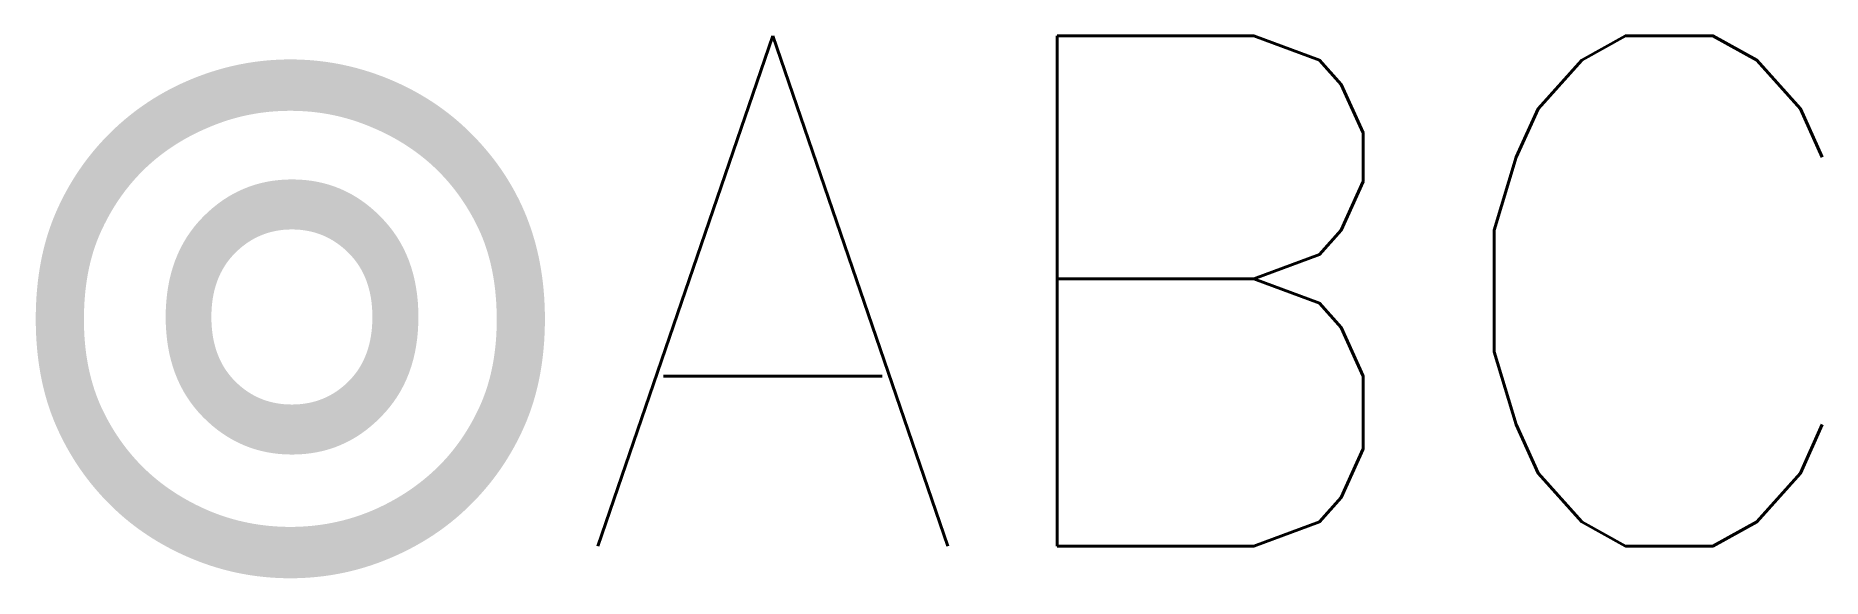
# Model space of a CAD drawing. Extents: x 0.5 to 14.5, y 13.2 to 17.4.
import ezdxf

# ---------------------------------------------------------------- set-up
doc = ezdxf.new("R2010")
doc.units = 0
doc.layers.add('250', color=7, linetype='Continuous')
doc.styles.add('textstyle11', font='')
doc.styles.get('textstyle11').set_extended_font_data('simplex')

msp = doc.modelspace()

# ---------------------------------------------------------------- texts
at = {"layer": '250', "color": 18, "linetype": 'Continuous', "true_color": 0x4c0000, "insert": (0.25, 13.156), "char_height": 4, "attachment_point": 7, "line_spacing_factor": 0.753012, "style": 'textstyle11'}
msp.add_mtext('{\\fgdt;r}ABC\\H4;', dxfattribs=at)

doc.saveas('drawing.dxf')
